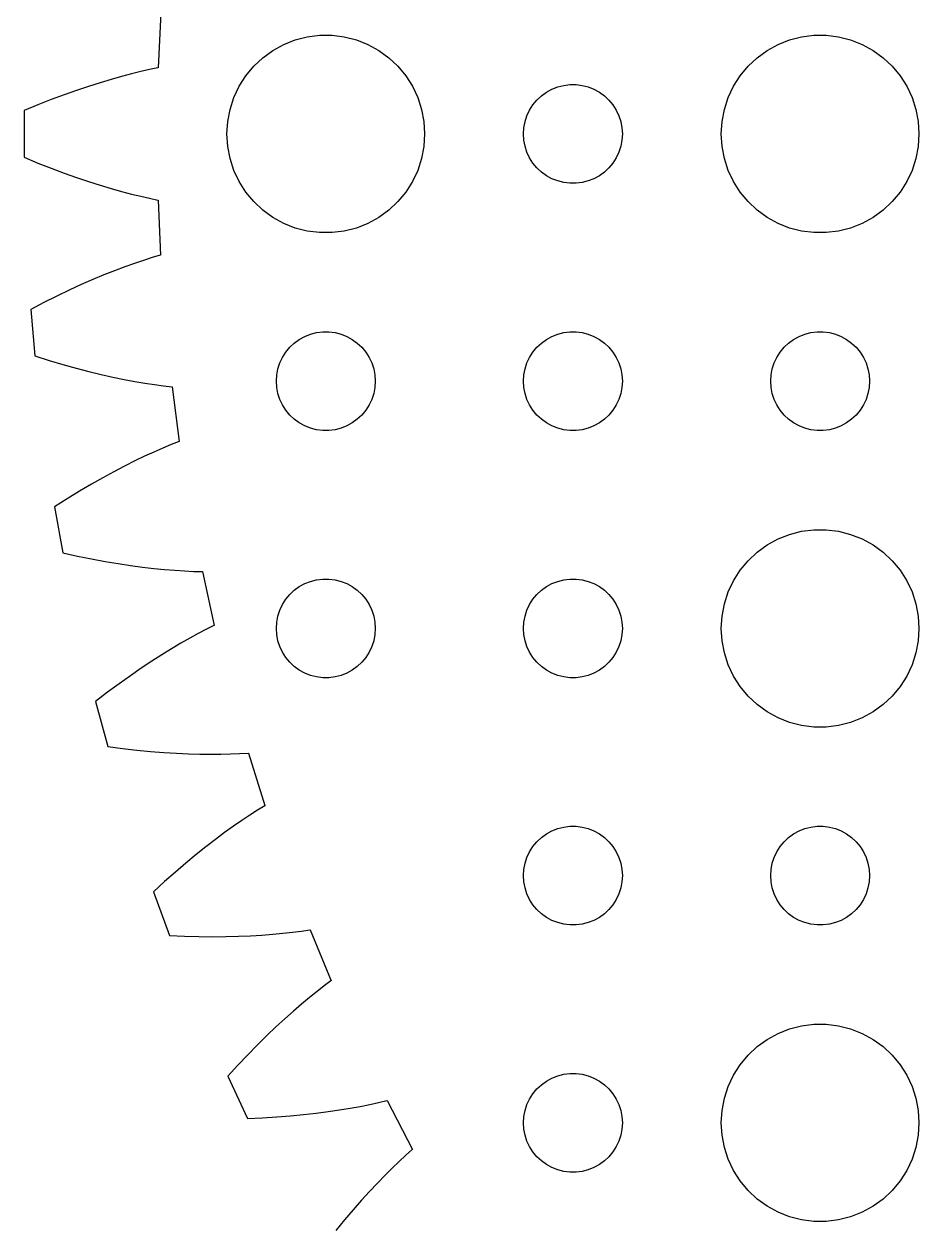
# Model space of a CAD drawing. Header units: metres. Extents: x -69 to 69, y -69 to 69.
# Drawn here: x -69.16 to -42, y -33.13 to 3.33 of the extents above; entities that cross this region are included whole.
import ezdxf

# ---------------------------------------------------------------- set-up
doc = ezdxf.new("R2010")
doc.units = ezdxf.units.M

msp = doc.modelspace()

# ---------------------------------------------------------------- linework, layer by layer
for p, q in [((-65.0096, 3.675), (-65.0856, 2.00504)), ((-60.927, 2.85316), (-60.5621, 2.94685)), ((-60.5621, 2.94685), (-60.1884, 2.99408)), ((-60.1884, 2.99408), (-59.8116, 2.99408)), ((-59.8116, 2.99408), (-59.4379, 2.94685)), ((-59.4379, 2.94685), (-59.0729, 2.85316)), ((-45.927, 2.85316), (-45.5621, 2.94685)), ((-45.5621, 2.94685), (-45.1884, 2.99408)), ((-45.1884, 2.99408), (-44.8116, 2.99408)), ((-44.8116, 2.99408), (-44.4379, 2.94685)), ((-44.4379, 2.94685), (-44.0729, 2.85316)), ((-61.6075, 2.53297), (-61.2773, 2.71448)), ((-61.2773, 2.71448), (-60.927, 2.85316)), ((-59.0729, 2.85316), (-58.7227, 2.71448)), ((-58.7227, 2.71448), (-58.3925, 2.53297)), ((-46.6075, 2.53297), (-46.2773, 2.71448)), ((-46.2773, 2.71448), (-45.927, 2.85316)), ((-44.0729, 2.85316), (-43.7227, 2.71448)), ((-43.7227, 2.71448), (-43.3925, 2.53297)), ((-62.1869, 2.05363), (-61.9123, 2.31154)), ((-61.9123, 2.31154), (-61.6075, 2.53297)), ((-58.3925, 2.53297), (-58.0877, 2.31154)), ((-58.0877, 2.31154), (-57.8131, 2.05363)), ((-47.1869, 2.05363), (-46.9123, 2.31154)), ((-46.9123, 2.31154), (-46.6075, 2.53297)), ((-43.3925, 2.53297), (-43.0877, 2.31154)), ((-43.0877, 2.31154), (-42.8131, 2.05363)), ((-65.6144, 1.89163), (-65.8992, 1.82193)), ((-65.3459, 1.95256), (-65.6144, 1.89163)), ((-65.0941, 2.00529), (-65.3459, 1.95256)), ((-65.0856, 2.00504), (-65.0941, 2.00529)), ((-62.427, 1.76335), (-62.1869, 2.05363)), ((-57.8131, 2.05363), (-57.5729, 1.76335)), ((-47.427, 1.76335), (-47.1869, 2.05363)), ((-42.8131, 2.05363), (-42.5729, 1.76335)), ((-66.8494, 1.55457), (-67.1973, 1.44417)), ((-66.5169, 1.65396), (-66.8494, 1.55457)), ((-66.2001, 1.74289), (-66.5169, 1.65396)), ((-65.8992, 1.82193), (-66.2001, 1.74289)), ((-62.6289, 1.44525), (-62.427, 1.76335)), ((-57.5729, 1.76335), (-57.3711, 1.44525)), ((-52.9635, 1.42657), (-52.7811, 1.47342)), ((-52.7811, 1.47342), (-52.5942, 1.49704)), ((-52.5942, 1.49704), (-52.4058, 1.49704)), ((-52.4058, 1.49704), (-52.2189, 1.47342)), ((-52.2189, 1.47342), (-52.0365, 1.42657)), ((-47.6289, 1.44525), (-47.427, 1.76335)), ((-42.5729, 1.76335), (-42.3711, 1.44525)), ((-67.938, 1.18819), (-68.3303, 1.04155)), ((-67.5602, 1.32222), (-67.938, 1.18819)), ((-67.1973, 1.44417), (-67.5602, 1.32222)), ((-62.9057, 0.74606), (-62.7893, 1.10437)), ((-62.7893, 1.10437), (-62.6289, 1.44525)), ((-57.3711, 1.44525), (-57.2107, 1.10437)), ((-57.2107, 1.10437), (-57.0942, 0.74606)), ((-53.5934, 1.02681), (-53.4561, 1.15576)), ((-53.4561, 1.15576), (-53.3037, 1.26648)), ((-53.3037, 1.26648), (-53.1387, 1.35724)), ((-53.1387, 1.35724), (-52.9635, 1.42657)), ((-52.0365, 1.42657), (-51.8613, 1.35724)), ((-51.8613, 1.35724), (-51.6963, 1.26648)), ((-51.6963, 1.26648), (-51.5439, 1.15576)), ((-51.5439, 1.15576), (-51.4065, 1.02681)), ((-47.9057, 0.74606), (-47.7893, 1.10437)), ((-47.7893, 1.10437), (-47.6289, 1.44525)), ((-42.3711, 1.44525), (-42.2107, 1.10437)), ((-42.2107, 1.10437), (-42.0942, 0.74606)), ((-68.7367, 0.88176), (-69.157, 0.70831)), ((-68.3303, 1.04155), (-68.7367, 0.88176)), ((-62.9763, 0.37599), (-62.9057, 0.74606)), ((-57.0942, 0.74606), (-57.0237, 0.37599)), ((-53.8145, 0.72263), (-53.7135, 0.88167)), ((-53.7135, 0.88167), (-53.5934, 1.02681)), ((-51.4065, 1.02681), (-51.2865, 0.88167)), ((-51.2865, 0.88167), (-51.1855, 0.72263)), ((-47.9763, 0.37599), (-47.9057, 0.74606)), ((-42.0942, 0.74606), (-42.0237, 0.37599)), ((-69.157, 0.70831), (-69.157, -0.70831)), ((-63, 0), (-62.9763, 0.37599)), ((-57.0237, 0.37599), (-57, 0)), ((-53.9882, 0.18799), (-53.9529, 0.37303)), ((-53.9529, 0.37303), (-53.8947, 0.55219)), ((-53.8947, 0.55219), (-53.8145, 0.72263)), ((-51.1855, 0.72263), (-51.1053, 0.55219)), ((-51.1053, 0.55219), (-51.0471, 0.37303)), ((-51.0471, 0.37303), (-51.0118, 0.18799)), ((-48, 0), (-47.9763, 0.37599)), ((-42.0237, 0.37599), (-42, 0)), ((-62.9763, -0.37599), (-63, 0)), ((-57, 0), (-57.0237, -0.37599)), ((-54, 0), (-53.9882, 0.18799)), ((-53.9882, -0.18799), (-54, 0)), ((-51.0118, 0.18799), (-51, 0)), ((-51, 0), (-51.0118, -0.18799)), ((-47.9763, -0.37599), (-48, 0)), ((-42, 0), (-42.0237, -0.37599)), ((-53.9529, -0.37303), (-53.9882, -0.18799)), ((-51.0118, -0.18799), (-51.0471, -0.37303)), ((-69.157, -0.70831), (-68.7367, -0.88176)), ((-62.9057, -0.74606), (-62.9763, -0.37599)), ((-57.0237, -0.37599), (-57.0942, -0.74606)), ((-53.8947, -0.55219), (-53.9529, -0.37303)), ((-53.8145, -0.72263), (-53.8947, -0.55219)), ((-53.7135, -0.88167), (-53.8145, -0.72263)), ((-51.1855, -0.72263), (-51.2865, -0.88167)), ((-51.1053, -0.55219), (-51.1855, -0.72263)), ((-51.0471, -0.37303), (-51.1053, -0.55219)), ((-47.9057, -0.74606), (-47.9763, -0.37599)), ((-42.0237, -0.37599), (-42.0942, -0.74606)), ((-68.7367, -0.88176), (-68.3303, -1.04155)), ((-68.3303, -1.04155), (-67.938, -1.18819)), ((-62.7893, -1.10437), (-62.9057, -0.74606)), ((-57.0942, -0.74606), (-57.2107, -1.10437)), ((-53.5934, -1.02681), (-53.7135, -0.88167)), ((-53.4561, -1.15576), (-53.5934, -1.02681)), ((-51.4065, -1.02681), (-51.5439, -1.15576)), ((-51.2865, -0.88167), (-51.4065, -1.02681)), ((-47.7893, -1.10437), (-47.9057, -0.74606)), ((-42.0942, -0.74606), (-42.2107, -1.10437)), ((-67.938, -1.18819), (-67.5602, -1.32222)), ((-67.5602, -1.32222), (-67.1973, -1.44417)), ((-67.1973, -1.44417), (-66.8494, -1.55457)), ((-62.6289, -1.44525), (-62.7893, -1.10437)), ((-62.427, -1.76335), (-62.6289, -1.44525)), ((-57.3711, -1.44525), (-57.5729, -1.76335)), ((-57.2107, -1.10437), (-57.3711, -1.44525)), ((-53.3037, -1.26648), (-53.4561, -1.15576)), ((-53.1387, -1.35724), (-53.3037, -1.26648)), ((-52.9635, -1.42657), (-53.1387, -1.35724)), ((-52.7811, -1.47342), (-52.9635, -1.42657)), ((-52.0365, -1.42657), (-52.2189, -1.47342)), ((-51.8613, -1.35724), (-52.0365, -1.42657)), ((-51.6963, -1.26648), (-51.8613, -1.35724)), ((-51.5439, -1.15576), (-51.6963, -1.26648)), ((-47.6289, -1.44525), (-47.7893, -1.10437)), ((-47.427, -1.76335), (-47.6289, -1.44525)), ((-42.3711, -1.44525), (-42.5729, -1.76335)), ((-42.2107, -1.10437), (-42.3711, -1.44525)), ((-66.8494, -1.55457), (-66.5169, -1.65396)), ((-66.5169, -1.65396), (-66.2001, -1.74289)), ((-66.2001, -1.74289), (-65.8992, -1.82193)), ((-65.8992, -1.82193), (-65.6144, -1.89163)), ((-62.1869, -2.05363), (-62.427, -1.76335)), ((-57.5729, -1.76335), (-57.8131, -2.05363)), ((-52.5942, -1.49704), (-52.7811, -1.47342)), ((-52.4058, -1.49704), (-52.5942, -1.49704)), ((-52.2189, -1.47342), (-52.4058, -1.49704)), ((-47.1869, -2.05363), (-47.427, -1.76335)), ((-42.5729, -1.76335), (-42.8131, -2.05363)), ((-65.6144, -1.89163), (-65.3459, -1.95256)), ((-65.3459, -1.95256), (-65.0941, -2.00529)), ((-65.0941, -2.00529), (-65.0826, -2.00494)), ((-65.0826, -2.00494), (-65.0127, -3.67519)), ((-61.9123, -2.31154), (-62.1869, -2.05363)), ((-57.8131, -2.05363), (-58.0877, -2.31154)), ((-46.9123, -2.31154), (-47.1869, -2.05363)), ((-42.8131, -2.05363), (-43.0877, -2.31154)), ((-61.6075, -2.53297), (-61.9123, -2.31154)), ((-61.2773, -2.71448), (-61.6075, -2.53297)), ((-58.3925, -2.53297), (-58.7227, -2.71448)), ((-58.0877, -2.31154), (-58.3925, -2.53297)), ((-46.6075, -2.53297), (-46.9123, -2.31154)), ((-46.2773, -2.71448), (-46.6075, -2.53297)), ((-43.3925, -2.53297), (-43.7227, -2.71448)), ((-43.0877, -2.31154), (-43.3925, -2.53297)), ((-60.927, -2.85316), (-61.2773, -2.71448)), ((-60.5621, -2.94685), (-60.927, -2.85316)), ((-59.0729, -2.85316), (-59.4379, -2.94685)), ((-58.7227, -2.71448), (-59.0729, -2.85316)), ((-45.927, -2.85316), (-46.2773, -2.71448)), ((-45.5621, -2.94685), (-45.927, -2.85316)), ((-44.0729, -2.85316), (-44.4379, -2.94685)), ((-43.7227, -2.71448), (-44.0729, -2.85316)), ((-60.1884, -2.99408), (-60.5621, -2.94685)), ((-59.8116, -2.99408), (-60.1884, -2.99408)), ((-59.4379, -2.94685), (-59.8116, -2.99408)), ((-45.1884, -2.99408), (-45.5621, -2.94685)), ((-44.8116, -2.99408), (-45.1884, -2.99408)), ((-44.4379, -2.94685), (-44.8116, -2.99408)), ((-65.8072, -3.92848), (-66.1001, -4.03345)), ((-65.5295, -3.83423), (-65.8072, -3.92848)), ((-65.2675, -3.75014), (-65.5295, -3.83423)), ((-65.0212, -3.67566), (-65.2675, -3.75014)), ((-65.0127, -3.67519), (-65.0212, -3.67566)), ((-66.7305, -4.27765), (-67.0674, -4.41795)), ((-66.4079, -4.14966), (-66.7305, -4.27765)), ((-66.1001, -4.03345), (-66.4079, -4.14966)), ((-67.783, -4.73752), (-68.161, -4.91779)), ((-67.4184, -4.57106), (-67.783, -4.73752)), ((-67.0674, -4.41795), (-67.4184, -4.57106)), ((-68.161, -4.91779), (-68.552, -5.11238)), ((-68.552, -5.11238), (-68.9556, -5.32181)), ((-68.9556, -5.32181), (-68.8321, -6.73305)), ((-60.8037, -6.23351), (-60.6387, -6.14275)), ((-60.6387, -6.14275), (-60.4635, -6.07341)), ((-60.4635, -6.07341), (-60.2811, -6.02657)), ((-60.2811, -6.02657), (-60.0942, -6.00294)), ((-60.0942, -6.00294), (-59.9058, -6.00294)), ((-59.9058, -6.00294), (-59.7189, -6.02657)), ((-59.7189, -6.02657), (-59.5365, -6.07341)), ((-59.5365, -6.07341), (-59.3613, -6.14275)), ((-59.3613, -6.14275), (-59.1963, -6.23351)), ((-53.3037, -6.23351), (-53.1387, -6.14275)), ((-53.1387, -6.14275), (-52.9635, -6.07341)), ((-52.9635, -6.07341), (-52.7811, -6.02657)), ((-52.7811, -6.02657), (-52.5942, -6.00294)), ((-52.5942, -6.00294), (-52.4058, -6.00294)), ((-52.4058, -6.00294), (-52.2189, -6.02657)), ((-52.2189, -6.02657), (-52.0365, -6.07341)), ((-52.0365, -6.07341), (-51.8613, -6.14275)), ((-51.8613, -6.14275), (-51.6963, -6.23351)), ((-45.8037, -6.23351), (-45.6387, -6.14275)), ((-45.6387, -6.14275), (-45.4635, -6.07341)), ((-45.4635, -6.07341), (-45.2811, -6.02657)), ((-45.2811, -6.02657), (-45.0942, -6.00294)), ((-45.0942, -6.00294), (-44.9058, -6.00294)), ((-44.9058, -6.00294), (-44.7189, -6.02657)), ((-44.7189, -6.02657), (-44.5365, -6.07341)), ((-44.5365, -6.07341), (-44.3613, -6.14275)), ((-44.3613, -6.14275), (-44.1963, -6.23351)), ((-61.2135, -6.61832), (-61.0934, -6.47318)), ((-61.0934, -6.47318), (-60.9561, -6.34422)), ((-60.9561, -6.34422), (-60.8037, -6.23351)), ((-59.1963, -6.23351), (-59.0439, -6.34422)), ((-59.0439, -6.34422), (-58.9065, -6.47318)), ((-58.9065, -6.47318), (-58.7865, -6.61832)), ((-53.7135, -6.61832), (-53.5934, -6.47318)), ((-53.5934, -6.47318), (-53.4561, -6.34422)), ((-53.4561, -6.34422), (-53.3037, -6.23351)), ((-51.6963, -6.23351), (-51.5439, -6.34422)), ((-51.5439, -6.34422), (-51.4065, -6.47318)), ((-51.4065, -6.47318), (-51.2865, -6.61832)), ((-46.2135, -6.61832), (-46.0934, -6.47318)), ((-46.0934, -6.47318), (-45.9561, -6.34422)), ((-45.9561, -6.34422), (-45.8037, -6.23351)), ((-44.1963, -6.23351), (-44.0439, -6.34422)), ((-44.0439, -6.34422), (-43.9065, -6.47318)), ((-43.9065, -6.47318), (-43.7865, -6.61832)), ((-68.8321, -6.73305), (-68.3983, -6.8692)), ((-68.3983, -6.8692), (-67.9795, -6.99295)), ((-61.3947, -6.9478), (-61.3145, -6.77736)), ((-61.3145, -6.77736), (-61.2135, -6.61832)), ((-58.7865, -6.61832), (-58.6855, -6.77736)), ((-58.6855, -6.77736), (-58.6053, -6.9478)), ((-53.8947, -6.9478), (-53.8145, -6.77736)), ((-53.8145, -6.77736), (-53.7135, -6.61832)), ((-51.2865, -6.61832), (-51.1855, -6.77736)), ((-51.1855, -6.77736), (-51.1053, -6.9478)), ((-46.3947, -6.9478), (-46.3145, -6.77736)), ((-46.3145, -6.77736), (-46.2135, -6.61832)), ((-43.7865, -6.61832), (-43.6855, -6.77736)), ((-43.6855, -6.77736), (-43.6053, -6.9478)), ((-67.9795, -6.99295), (-67.5759, -7.10484)), ((-67.5759, -7.10484), (-67.1879, -7.20544)), ((-67.1879, -7.20544), (-66.8157, -7.29529)), ((-61.4882, -7.312), (-61.4529, -7.12695)), ((-61.4529, -7.12695), (-61.3947, -6.9478)), ((-58.6053, -6.9478), (-58.5471, -7.12695)), ((-58.5471, -7.12695), (-58.5118, -7.312)), ((-53.9882, -7.312), (-53.9529, -7.12695)), ((-53.9529, -7.12695), (-53.8947, -6.9478)), ((-51.1053, -6.9478), (-51.0471, -7.12695)), ((-51.0471, -7.12695), (-51.0118, -7.312)), ((-46.4882, -7.312), (-46.4529, -7.12695)), ((-46.4529, -7.12695), (-46.3947, -6.9478)), ((-43.6053, -6.9478), (-43.5471, -7.12695)), ((-43.5471, -7.12695), (-43.5118, -7.312)), ((-66.8157, -7.29529), (-66.4595, -7.37495)), ((-66.4595, -7.37495), (-66.1196, -7.44499)), ((-66.1196, -7.44499), (-65.7962, -7.50597)), ((-65.7962, -7.50597), (-65.4896, -7.55847)), ((-65.4896, -7.55847), (-65.1998, -7.60309)), ((-65.1998, -7.60309), (-64.9271, -7.6404)), ((-64.9271, -7.6404), (-64.6716, -7.67099)), ((-61.5, -7.5), (-61.4882, -7.312)), ((-61.4882, -7.68799), (-61.5, -7.5)), ((-58.5118, -7.312), (-58.5, -7.5)), ((-58.5, -7.5), (-58.5118, -7.68799)), ((-54, -7.5), (-53.9882, -7.312)), ((-53.9882, -7.68799), (-54, -7.5)), ((-51.0118, -7.312), (-51, -7.5)), ((-51, -7.5), (-51.0118, -7.68799)), ((-46.5, -7.5), (-46.4882, -7.312)), ((-46.4882, -7.68799), (-46.5, -7.5)), ((-43.5118, -7.312), (-43.5, -7.5)), ((-43.5, -7.5), (-43.5118, -7.68799)), ((-64.6716, -7.67099), (-64.6601, -7.66963)), ((-64.6601, -7.66963), (-64.445, -9.32742)), ((-61.4529, -7.87303), (-61.4882, -7.68799)), ((-61.3947, -8.05219), (-61.4529, -7.87303)), ((-58.5471, -7.87303), (-58.6053, -8.05219)), ((-58.5118, -7.68799), (-58.5471, -7.87303)), ((-53.9529, -7.87303), (-53.9882, -7.68799)), ((-53.8947, -8.05219), (-53.9529, -7.87303)), ((-51.0471, -7.87303), (-51.1053, -8.05219)), ((-51.0118, -7.68799), (-51.0471, -7.87303)), ((-46.4529, -7.87303), (-46.4882, -7.68799)), ((-46.3947, -8.05219), (-46.4529, -7.87303)), ((-43.5471, -7.87303), (-43.6053, -8.05219)), ((-43.5118, -7.68799), (-43.5471, -7.87303)), ((-61.3145, -8.22263), (-61.3947, -8.05219)), ((-61.2135, -8.38167), (-61.3145, -8.22263)), ((-61.0934, -8.52681), (-61.2135, -8.38167)), ((-58.7865, -8.38167), (-58.9065, -8.52681)), ((-58.6855, -8.22263), (-58.7865, -8.38167)), ((-58.6053, -8.05219), (-58.6855, -8.22263)), ((-53.8145, -8.22263), (-53.8947, -8.05219)), ((-53.7135, -8.38167), (-53.8145, -8.22263)), ((-53.5934, -8.52681), (-53.7135, -8.38167)), ((-51.2865, -8.38167), (-51.4065, -8.52681)), ((-51.1855, -8.22263), (-51.2865, -8.38167)), ((-51.1053, -8.05219), (-51.1855, -8.22263)), ((-46.3145, -8.22263), (-46.3947, -8.05219)), ((-46.2135, -8.38167), (-46.3145, -8.22263)), ((-46.0934, -8.52681), (-46.2135, -8.38167)), ((-43.7865, -8.38167), (-43.9065, -8.52681)), ((-43.6855, -8.22263), (-43.7865, -8.38167)), ((-43.6053, -8.05219), (-43.6855, -8.22263)), ((-60.9561, -8.65576), (-61.0934, -8.52681)), ((-60.8037, -8.76648), (-60.9561, -8.65576)), ((-59.0439, -8.65576), (-59.1963, -8.76648)), ((-58.9065, -8.52681), (-59.0439, -8.65576)), ((-53.4561, -8.65576), (-53.5934, -8.52681)), ((-53.3037, -8.76648), (-53.4561, -8.65576)), ((-51.5439, -8.65576), (-51.6963, -8.76648)), ((-51.4065, -8.52681), (-51.5439, -8.65576)), ((-45.9561, -8.65576), (-46.0934, -8.52681)), ((-45.8037, -8.76648), (-45.9561, -8.65576)), ((-44.0439, -8.65576), (-44.1963, -8.76648)), ((-43.9065, -8.52681), (-44.0439, -8.65576)), ((-60.6387, -8.85724), (-60.8037, -8.76648)), ((-60.4635, -8.92657), (-60.6387, -8.85724)), ((-60.2811, -8.97342), (-60.4635, -8.92657)), ((-60.0942, -8.99704), (-60.2811, -8.97342)), ((-59.9058, -8.99704), (-60.0942, -8.99704)), ((-59.7189, -8.97342), (-59.9058, -8.99704)), ((-59.5365, -8.92657), (-59.7189, -8.97342)), ((-59.3613, -8.85724), (-59.5365, -8.92657)), ((-59.1963, -8.76648), (-59.3613, -8.85724)), ((-53.1387, -8.85724), (-53.3037, -8.76648)), ((-52.9635, -8.92657), (-53.1387, -8.85724)), ((-52.7811, -8.97342), (-52.9635, -8.92657)), ((-52.5942, -8.99704), (-52.7811, -8.97342)), ((-52.4058, -8.99704), (-52.5942, -8.99704)), ((-52.2189, -8.97342), (-52.4058, -8.99704)), ((-52.0365, -8.92657), (-52.2189, -8.97342)), ((-51.8613, -8.85724), (-52.0365, -8.92657)), ((-51.6963, -8.76648), (-51.8613, -8.85724)), ((-45.6387, -8.85724), (-45.8037, -8.76648)), ((-45.4635, -8.92657), (-45.6387, -8.85724)), ((-45.2811, -8.97342), (-45.4635, -8.92657)), ((-45.0942, -8.99704), (-45.2811, -8.97342)), ((-44.9058, -8.99704), (-45.0942, -8.99704)), ((-44.7189, -8.97342), (-44.9058, -8.99704)), ((-44.5365, -8.92657), (-44.7189, -8.97342)), ((-44.3613, -8.85724), (-44.5365, -8.92657)), ((-44.1963, -8.76648), (-44.3613, -8.85724)), ((-64.6922, -9.4243), (-64.946, -9.53091)), ((-64.4534, -9.32864), (-64.6922, -9.4243)), ((-64.445, -9.32742), (-64.4534, -9.32864)), ((-65.497, -9.7791), (-65.7936, -9.92169)), ((-65.2144, -9.64902), (-65.497, -9.7791)), ((-64.946, -9.53091), (-65.2144, -9.64902)), ((-66.1037, -10.0773), (-66.4271, -10.2464)), ((-65.7936, -9.92169), (-66.1037, -10.0773)), ((-66.7634, -10.4296), (-67.1122, -10.6272)), ((-66.4271, -10.2464), (-66.7634, -10.4296)), ((-67.473, -10.8397), (-67.8456, -11.0676)), ((-67.1122, -10.6272), (-67.473, -10.8397)), ((-67.8456, -11.0676), (-68.2294, -11.3114)), ((-68.2294, -11.3114), (-67.9834, -12.7065)), ((-45.5621, -12.0531), (-45.1884, -12.0059)), ((-45.1884, -12.0059), (-44.8116, -12.0059)), ((-44.8116, -12.0059), (-44.4379, -12.0531)), ((-46.6075, -12.467), (-46.2773, -12.2855)), ((-46.2773, -12.2855), (-45.927, -12.1468)), ((-45.927, -12.1468), (-45.5621, -12.0531)), ((-44.4379, -12.0531), (-44.0729, -12.1468)), ((-44.0729, -12.1468), (-43.7227, -12.2855)), ((-43.7227, -12.2855), (-43.3925, -12.467)), ((-67.9834, -12.7065), (-67.5393, -12.8044)), ((-47.1869, -12.9464), (-46.9123, -12.6884)), ((-46.9123, -12.6884), (-46.6075, -12.467)), ((-43.3925, -12.467), (-43.0877, -12.6884)), ((-43.0877, -12.6884), (-42.8131, -12.9464)), ((-67.5393, -12.8044), (-67.1113, -12.8911)), ((-67.1113, -12.8911), (-66.6995, -12.9674)), ((-66.6995, -12.9674), (-66.3042, -13.0338)), ((-66.3042, -13.0338), (-65.9256, -13.0909)), ((-65.9256, -13.0909), (-65.5638, -13.1392)), ((-47.427, -13.2366), (-47.1869, -12.9464)), ((-42.8131, -12.9464), (-42.5729, -13.2366)), ((-65.5638, -13.1392), (-65.2191, -13.1794)), ((-65.2191, -13.1794), (-64.8917, -13.2119)), ((-64.8917, -13.2119), (-64.5816, -13.2375)), ((-64.5816, -13.2375), (-64.289, -13.2567)), ((-64.289, -13.2567), (-64.0141, -13.2701)), ((-64.0141, -13.2701), (-63.757, -13.2783)), ((-63.757, -13.2783), (-63.7457, -13.2759)), ((-63.7457, -13.2759), (-63.3868, -14.9087)), ((-47.6289, -13.5547), (-47.427, -13.2366)), ((-42.5729, -13.2366), (-42.3711, -13.5547)), ((-61.0934, -13.9732), (-60.9561, -13.8442)), ((-60.9561, -13.8442), (-60.8037, -13.7335)), ((-60.8037, -13.7335), (-60.6387, -13.6427)), ((-60.6387, -13.6427), (-60.4635, -13.5734)), ((-60.4635, -13.5734), (-60.2811, -13.5266)), ((-60.2811, -13.5266), (-60.0942, -13.5029)), ((-60.0942, -13.5029), (-59.9058, -13.5029)), ((-59.9058, -13.5029), (-59.7189, -13.5266)), ((-59.7189, -13.5266), (-59.5365, -13.5734)), ((-59.5365, -13.5734), (-59.3613, -13.6427)), ((-59.3613, -13.6427), (-59.1963, -13.7335)), ((-59.1963, -13.7335), (-59.0439, -13.8442)), ((-59.0439, -13.8442), (-58.9065, -13.9732)), ((-53.5934, -13.9732), (-53.4561, -13.8442)), ((-53.4561, -13.8442), (-53.3037, -13.7335)), ((-53.3037, -13.7335), (-53.1387, -13.6427)), ((-53.1387, -13.6427), (-52.9635, -13.5734)), ((-52.9635, -13.5734), (-52.7811, -13.5266)), ((-52.7811, -13.5266), (-52.5942, -13.5029)), ((-52.5942, -13.5029), (-52.4058, -13.5029)), ((-52.4058, -13.5029), (-52.2189, -13.5266)), ((-52.2189, -13.5266), (-52.0365, -13.5734)), ((-52.0365, -13.5734), (-51.8613, -13.6427)), ((-51.8613, -13.6427), (-51.6963, -13.7335)), ((-51.6963, -13.7335), (-51.5439, -13.8442)), ((-51.5439, -13.8442), (-51.4065, -13.9732)), ((-47.7893, -13.8956), (-47.6289, -13.5547)), ((-42.3711, -13.5547), (-42.2107, -13.8956)), ((-61.3145, -14.2774), (-61.2135, -14.1183)), ((-61.2135, -14.1183), (-61.0934, -13.9732)), ((-58.9065, -13.9732), (-58.7865, -14.1183)), ((-58.7865, -14.1183), (-58.6855, -14.2774)), ((-53.8145, -14.2774), (-53.7135, -14.1183)), ((-53.7135, -14.1183), (-53.5934, -13.9732)), ((-51.4065, -13.9732), (-51.2865, -14.1183)), ((-51.2865, -14.1183), (-51.1855, -14.2774)), ((-47.9057, -14.2539), (-47.7893, -13.8956)), ((-42.2107, -13.8956), (-42.0942, -14.2539)), ((-61.4529, -14.627), (-61.3947, -14.4478)), ((-61.3947, -14.4478), (-61.3145, -14.2774)), ((-58.6855, -14.2774), (-58.6053, -14.4478)), ((-58.6053, -14.4478), (-58.5471, -14.627)), ((-53.9529, -14.627), (-53.8947, -14.4478)), ((-53.8947, -14.4478), (-53.8145, -14.2774)), ((-51.1855, -14.2774), (-51.1053, -14.4478)), ((-51.1053, -14.4478), (-51.0471, -14.627)), ((-47.9763, -14.624), (-47.9057, -14.2539)), ((-42.0942, -14.2539), (-42.0237, -14.624)), ((-63.3951, -14.9106), (-63.6247, -15.0267)), ((-63.3868, -14.9087), (-63.3951, -14.9106)), ((-61.5, -15), (-61.4882, -14.812)), ((-61.4882, -14.812), (-61.4529, -14.627)), ((-58.5471, -14.627), (-58.5118, -14.812)), ((-58.5118, -14.812), (-58.5, -15)), ((-54, -15), (-53.9882, -14.812)), ((-53.9882, -14.812), (-53.9529, -14.627)), ((-51.0471, -14.627), (-51.0118, -14.812)), ((-51.0118, -14.812), (-51, -15)), ((-48, -15), (-47.9763, -14.624)), ((-42.0237, -14.624), (-42, -15)), ((-64.1252, -15.2961), (-64.3954, -15.4503)), ((-63.8682, -15.1551), (-64.1252, -15.2961)), ((-63.6247, -15.0267), (-63.8682, -15.1551)), ((-61.4882, -15.188), (-61.5, -15)), ((-61.4529, -15.373), (-61.4882, -15.188)), ((-58.5118, -15.188), (-58.5471, -15.373)), ((-58.5, -15), (-58.5118, -15.188)), ((-53.9882, -15.188), (-54, -15)), ((-53.9529, -15.373), (-53.9882, -15.188)), ((-51.0118, -15.188), (-51.0471, -15.373)), ((-51, -15), (-51.0118, -15.188)), ((-47.9763, -15.376), (-48, -15)), ((-42, -15), (-42.0237, -15.376)), ((-64.6785, -15.6182), (-64.9739, -15.8003)), ((-64.3954, -15.4503), (-64.6785, -15.6182)), ((-61.3947, -15.5522), (-61.4529, -15.373)), ((-61.3145, -15.7226), (-61.3947, -15.5522)), ((-58.6053, -15.5522), (-58.6855, -15.7226)), ((-58.5471, -15.373), (-58.6053, -15.5522)), ((-53.8947, -15.5522), (-53.9529, -15.373)), ((-53.8145, -15.7226), (-53.8947, -15.5522)), ((-51.1053, -15.5522), (-51.1855, -15.7226)), ((-51.0471, -15.373), (-51.1053, -15.5522)), ((-47.9057, -15.7461), (-47.9763, -15.376)), ((-42.0237, -15.376), (-42.0942, -15.7461)), ((-65.2813, -15.997), (-65.6004, -16.2087)), ((-64.9739, -15.8003), (-65.2813, -15.997)), ((-61.2135, -15.8817), (-61.3145, -15.7226)), ((-61.0934, -16.0268), (-61.2135, -15.8817)), ((-60.9561, -16.1558), (-61.0934, -16.0268)), ((-58.9065, -16.0268), (-59.0439, -16.1558)), ((-58.7865, -15.8817), (-58.9065, -16.0268)), ((-58.6855, -15.7226), (-58.7865, -15.8817)), ((-53.7135, -15.8817), (-53.8145, -15.7226)), ((-53.5934, -16.0268), (-53.7135, -15.8817)), ((-53.4561, -16.1558), (-53.5934, -16.0268)), ((-51.4065, -16.0268), (-51.5439, -16.1558)), ((-51.2865, -15.8817), (-51.4065, -16.0268)), ((-51.1855, -15.7226), (-51.2865, -15.8817)), ((-47.7893, -16.1044), (-47.9057, -15.7461)), ((-42.0942, -15.7461), (-42.2107, -16.1044)), ((-65.6004, -16.2087), (-65.9306, -16.4359)), ((-60.8037, -16.2665), (-60.9561, -16.1558)), ((-60.6387, -16.3572), (-60.8037, -16.2665)), ((-60.4635, -16.4266), (-60.6387, -16.3572)), ((-59.3613, -16.3572), (-59.5365, -16.4266)), ((-59.1963, -16.2665), (-59.3613, -16.3572)), ((-59.0439, -16.1558), (-59.1963, -16.2665)), ((-53.3037, -16.2665), (-53.4561, -16.1558)), ((-53.1387, -16.3572), (-53.3037, -16.2665)), ((-52.9635, -16.4266), (-53.1387, -16.3572)), ((-51.8613, -16.3572), (-52.0365, -16.4266)), ((-51.6963, -16.2665), (-51.8613, -16.3572)), ((-51.5439, -16.1558), (-51.6963, -16.2665)), ((-47.6289, -16.4453), (-47.7893, -16.1044)), ((-42.2107, -16.1044), (-42.3711, -16.4453)), ((-66.2715, -16.6791), (-66.6228, -16.9386)), ((-65.9306, -16.4359), (-66.2715, -16.6791)), ((-60.2811, -16.4734), (-60.4635, -16.4266)), ((-60.0942, -16.497), (-60.2811, -16.4734)), ((-59.9058, -16.497), (-60.0942, -16.497)), ((-59.7189, -16.4734), (-59.9058, -16.497)), ((-59.5365, -16.4266), (-59.7189, -16.4734)), ((-52.7811, -16.4734), (-52.9635, -16.4266)), ((-52.5942, -16.497), (-52.7811, -16.4734)), ((-52.4058, -16.497), (-52.5942, -16.497)), ((-52.2189, -16.4734), (-52.4058, -16.497)), ((-52.0365, -16.4266), (-52.2189, -16.4734)), ((-47.427, -16.7634), (-47.6289, -16.4453)), ((-47.1869, -17.0536), (-47.427, -16.7634)), ((-42.5729, -16.7634), (-42.8131, -17.0536)), ((-42.3711, -16.4453), (-42.5729, -16.7634)), ((-66.6228, -16.9386), (-66.9839, -17.215)), ((-46.9123, -17.3115), (-47.1869, -17.0536)), ((-42.8131, -17.0536), (-43.0877, -17.3115)), ((-66.9839, -17.215), (-66.6172, -18.5833)), ((-46.6075, -17.533), (-46.9123, -17.3115)), ((-43.0877, -17.3115), (-43.3925, -17.533)), ((-46.2773, -17.7145), (-46.6075, -17.533)), ((-45.927, -17.8532), (-46.2773, -17.7145)), ((-45.5621, -17.9469), (-45.927, -17.8532)), ((-44.0729, -17.8532), (-44.4379, -17.9469)), ((-43.7227, -17.7145), (-44.0729, -17.8532)), ((-43.3925, -17.533), (-43.7227, -17.7145)), ((-45.1884, -17.9941), (-45.5621, -17.9469)), ((-44.8116, -17.9941), (-45.1884, -17.9941)), ((-44.4379, -17.9469), (-44.8116, -17.9941)), ((-66.6172, -18.5833), (-66.1664, -18.6421)), ((-66.1664, -18.6421), (-65.7324, -18.6912)), ((-65.7324, -18.6912), (-65.3155, -18.7313)), ((-65.3155, -18.7313), (-64.9159, -18.763)), ((-64.9159, -18.763), (-64.5338, -18.7869)), ((-64.5338, -18.7869), (-64.1692, -18.8035)), ((-64.1692, -18.8035), (-63.8223, -18.8134)), ((-63.8223, -18.8134), (-63.4933, -18.8173)), ((-63.4933, -18.8173), (-63.1821, -18.8158)), ((-63.1821, -18.8158), (-62.889, -18.8094)), ((-62.889, -18.8094), (-62.614, -18.7988)), ((-62.614, -18.7988), (-62.3571, -18.7846)), ((-62.3571, -18.7846), (-62.346, -18.7812)), ((-62.346, -18.7812), (-61.8463, -20.3765)), ((-61.8543, -20.3791), (-62.0729, -20.5148)), ((-61.8463, -20.3765), (-61.8543, -20.3791)), ((-62.3043, -20.6639), (-62.5481, -20.8268)), ((-62.0729, -20.5148), (-62.3043, -20.6639)), ((-62.8038, -21.004), (-63.0711, -21.1959)), ((-62.5481, -20.8268), (-62.8038, -21.004)), ((-53.3037, -21.2335), (-53.1387, -21.1427)), ((-53.1387, -21.1427), (-52.9635, -21.0734)), ((-52.9635, -21.0734), (-52.7811, -21.0266)), ((-52.7811, -21.0266), (-52.5942, -21.003)), ((-52.5942, -21.003), (-52.4058, -21.003)), ((-52.4058, -21.003), (-52.2189, -21.0266)), ((-52.2189, -21.0266), (-52.0365, -21.0734)), ((-52.0365, -21.0734), (-51.8613, -21.1427)), ((-51.8613, -21.1427), (-51.6963, -21.2335)), ((-45.8037, -21.2335), (-45.6387, -21.1427)), ((-45.6387, -21.1427), (-45.4635, -21.0734)), ((-45.4635, -21.0734), (-45.2811, -21.0266)), ((-45.2811, -21.0266), (-45.0942, -21.003)), ((-45.0942, -21.003), (-44.9058, -21.003)), ((-44.9058, -21.003), (-44.7189, -21.0266)), ((-44.7189, -21.0266), (-44.5365, -21.0734)), ((-44.5365, -21.0734), (-44.3613, -21.1427)), ((-44.3613, -21.1427), (-44.1963, -21.2335)), ((-63.3495, -21.403), (-63.6387, -21.6257)), ((-63.0711, -21.1959), (-63.3495, -21.403)), ((-53.7135, -21.6183), (-53.5934, -21.4732)), ((-53.5934, -21.4732), (-53.4561, -21.3442)), ((-53.4561, -21.3442), (-53.3037, -21.2335)), ((-51.6963, -21.2335), (-51.5439, -21.3442)), ((-51.5439, -21.3442), (-51.4065, -21.4732)), ((-51.4065, -21.4732), (-51.2865, -21.6183)), ((-46.2135, -21.6183), (-46.0934, -21.4732)), ((-46.0934, -21.4732), (-45.9561, -21.3442)), ((-45.9561, -21.3442), (-45.8037, -21.2335)), ((-44.1963, -21.2335), (-44.0439, -21.3442)), ((-44.0439, -21.3442), (-43.9065, -21.4732)), ((-43.9065, -21.4732), (-43.7865, -21.6183)), ((-63.938, -21.8645), (-64.2472, -22.1196)), ((-63.6387, -21.6257), (-63.938, -21.8645)), ((-53.8947, -21.9478), (-53.8145, -21.7774)), ((-53.8145, -21.7774), (-53.7135, -21.6183)), ((-51.2865, -21.6183), (-51.1855, -21.7774)), ((-51.1855, -21.7774), (-51.1053, -21.9478)), ((-46.3947, -21.9478), (-46.3145, -21.7774)), ((-46.3145, -21.7774), (-46.2135, -21.6183)), ((-43.7865, -21.6183), (-43.6855, -21.7774)), ((-43.6855, -21.7774), (-43.6053, -21.9478)), ((-64.2472, -22.1196), (-64.5657, -22.3916)), ((-53.9882, -22.312), (-53.9529, -22.127)), ((-53.9529, -22.127), (-53.8947, -21.9478)), ((-51.1053, -21.9478), (-51.0471, -22.127)), ((-51.0471, -22.127), (-51.0118, -22.312)), ((-46.4882, -22.312), (-46.4529, -22.127)), ((-46.4529, -22.127), (-46.3947, -21.9478)), ((-43.6053, -21.9478), (-43.5471, -22.127)), ((-43.5471, -22.127), (-43.5118, -22.312)), ((-64.5657, -22.3916), (-64.893, -22.6808)), ((-54, -22.5), (-53.9882, -22.312)), ((-53.9882, -22.688), (-54, -22.5)), ((-51.0118, -22.312), (-51, -22.5)), ((-51, -22.5), (-51.0118, -22.688)), ((-46.5, -22.5), (-46.4882, -22.312)), ((-46.4882, -22.688), (-46.5, -22.5)), ((-43.5118, -22.312), (-43.5, -22.5)), ((-43.5, -22.5), (-43.5118, -22.688)), ((-64.893, -22.6808), (-65.2286, -22.9875)), ((-53.9529, -22.873), (-53.9882, -22.688)), ((-53.8947, -23.0522), (-53.9529, -22.873)), ((-51.0471, -22.873), (-51.1053, -23.0522)), ((-51.0118, -22.688), (-51.0471, -22.873)), ((-46.4529, -22.873), (-46.4882, -22.688)), ((-46.3947, -23.0522), (-46.4529, -22.873)), ((-43.5471, -22.873), (-43.6053, -23.0522)), ((-43.5118, -22.688), (-43.5471, -22.873)), ((-65.2286, -22.9875), (-64.7441, -24.3187)), ((-53.8145, -23.2226), (-53.8947, -23.0522)), ((-53.7135, -23.3817), (-53.8145, -23.2226)), ((-51.1855, -23.2226), (-51.2865, -23.3817)), ((-51.1053, -23.0522), (-51.1855, -23.2226)), ((-46.3145, -23.2226), (-46.3947, -23.0522)), ((-46.2135, -23.3817), (-46.3145, -23.2226)), ((-43.6855, -23.2226), (-43.7865, -23.3817)), ((-43.6053, -23.0522), (-43.6855, -23.2226)), ((-53.5934, -23.5268), (-53.7135, -23.3817)), ((-53.4561, -23.6558), (-53.5934, -23.5268)), ((-53.3037, -23.7665), (-53.4561, -23.6558)), ((-51.5439, -23.6558), (-51.6963, -23.7665)), ((-51.4065, -23.5268), (-51.5439, -23.6558)), ((-51.2865, -23.3817), (-51.4065, -23.5268)), ((-46.0934, -23.5268), (-46.2135, -23.3817)), ((-45.9561, -23.6558), (-46.0934, -23.5268)), ((-45.8037, -23.7665), (-45.9561, -23.6558)), ((-44.0439, -23.6558), (-44.1963, -23.7665)), ((-43.9065, -23.5268), (-44.0439, -23.6558)), ((-43.7865, -23.3817), (-43.9065, -23.5268)), ((-53.1387, -23.8572), (-53.3037, -23.7665)), ((-52.9635, -23.9266), (-53.1387, -23.8572)), ((-52.7811, -23.9734), (-52.9635, -23.9266)), ((-52.5942, -23.997), (-52.7811, -23.9734)), ((-52.4058, -23.997), (-52.5942, -23.997)), ((-52.2189, -23.9734), (-52.4058, -23.997)), ((-52.0365, -23.9266), (-52.2189, -23.9734)), ((-51.8613, -23.8572), (-52.0365, -23.9266)), ((-51.6963, -23.7665), (-51.8613, -23.8572)), ((-45.6387, -23.8572), (-45.8037, -23.7665)), ((-45.4635, -23.9266), (-45.6387, -23.8572)), ((-45.2811, -23.9734), (-45.4635, -23.9266)), ((-45.0942, -23.997), (-45.2811, -23.9734)), ((-44.9058, -23.997), (-45.0942, -23.997)), ((-44.7189, -23.9734), (-44.9058, -23.997)), ((-44.5365, -23.9266), (-44.7189, -23.9734)), ((-44.3613, -23.8572), (-44.5365, -23.9266)), ((-44.1963, -23.7665), (-44.3613, -23.8572)), ((-64.7441, -24.3187), (-64.2898, -24.3379)), ((-64.2898, -24.3379), (-63.8532, -24.3491)), ((-63.8532, -24.3491), (-63.4344, -24.3527)), ((-63.4344, -24.3527), (-63.0336, -24.3494)), ((-63.0336, -24.3494), (-62.6508, -24.3399)), ((-62.6508, -24.3399), (-62.2862, -24.3246)), ((-62.2862, -24.3246), (-61.9398, -24.3043)), ((-61.9398, -24.3043), (-61.6116, -24.2795)), ((-61.6116, -24.2795), (-61.3018, -24.2509)), ((-61.3018, -24.2509), (-61.0103, -24.219)), ((-61.0103, -24.219), (-60.7373, -24.1844)), ((-60.7373, -24.1844), (-60.4826, -24.1479)), ((-60.4826, -24.1479), (-60.4719, -24.1436)), ((-60.4719, -24.1436), (-59.835, -25.6892)), ((-60.0487, -25.8468), (-60.2662, -26.0154)), ((-59.8428, -25.6925), (-60.0487, -25.8468)), ((-59.835, -25.6892), (-59.8428, -25.6925)), ((-60.4949, -26.1989), (-60.7342, -26.3978)), ((-60.2662, -26.0154), (-60.4949, -26.1989)), ((-60.9838, -26.6123), (-61.2431, -26.8428)), ((-60.7342, -26.3978), (-60.9838, -26.6123)), ((-61.2431, -26.8428), (-61.5117, -27.0899)), ((-61.5117, -27.0899), (-61.7891, -27.3538)), ((-46.6075, -27.467), (-46.2773, -27.2855)), ((-46.2773, -27.2855), (-45.927, -27.1468)), ((-45.927, -27.1468), (-45.5621, -27.0531)), ((-45.5621, -27.0531), (-45.1884, -27.0059)), ((-45.1884, -27.0059), (-44.8116, -27.0059)), ((-44.8116, -27.0059), (-44.4379, -27.0531)), ((-44.4379, -27.0531), (-44.0729, -27.1468)), ((-44.0729, -27.1468), (-43.7227, -27.2855)), ((-43.7227, -27.2855), (-43.3925, -27.467)), ((-62.0749, -27.635), (-62.3684, -27.9337)), ((-61.7891, -27.3538), (-62.0749, -27.635)), ((-47.1869, -27.9464), (-46.9123, -27.6884)), ((-46.9123, -27.6884), (-46.6075, -27.467)), ((-43.3925, -27.467), (-43.0877, -27.6884)), ((-43.0877, -27.6884), (-42.8131, -27.9464)), ((-62.3684, -27.9337), (-62.6693, -28.2502)), ((-47.427, -28.2366), (-47.1869, -27.9464)), ((-42.8131, -27.9464), (-42.5729, -28.2366)), ((-62.6693, -28.2502), (-62.9769, -28.5851)), ((-47.6289, -28.5547), (-47.427, -28.2366)), ((-42.5729, -28.2366), (-42.3711, -28.5547)), ((-62.9769, -28.5851), (-62.3782, -29.869)), ((-53.4561, -28.8442), (-53.3037, -28.7335)), ((-53.3037, -28.7335), (-53.1387, -28.6427)), ((-53.1387, -28.6427), (-52.9635, -28.5734)), ((-52.9635, -28.5734), (-52.7811, -28.5266)), ((-52.7811, -28.5266), (-52.5942, -28.503)), ((-52.5942, -28.503), (-52.4058, -28.503)), ((-52.4058, -28.503), (-52.2189, -28.5266)), ((-52.2189, -28.5266), (-52.0365, -28.5734)), ((-52.0365, -28.5734), (-51.8613, -28.6427)), ((-51.8613, -28.6427), (-51.6963, -28.7335)), ((-51.6963, -28.7335), (-51.5439, -28.8442)), ((-47.7893, -28.8956), (-47.6289, -28.5547)), ((-42.3711, -28.5547), (-42.2107, -28.8956)), ((-53.8145, -29.2774), (-53.7135, -29.1183)), ((-53.7135, -29.1183), (-53.5934, -28.9732)), ((-53.5934, -28.9732), (-53.4561, -28.8442)), ((-51.5439, -28.8442), (-51.4065, -28.9732)), ((-51.4065, -28.9732), (-51.2865, -29.1183)), ((-51.2865, -29.1183), (-51.1855, -29.2774)), ((-47.9057, -29.2539), (-47.7893, -28.8956)), ((-42.2107, -28.8956), (-42.0942, -29.2539)), ((-59.2611, -29.5569), (-58.9549, -29.5014)), ((-58.9549, -29.5014), (-58.6674, -29.4442)), ((-58.6674, -29.4442), (-58.3983, -29.386)), ((-58.3983, -29.386), (-58.1478, -29.3274)), ((-58.1478, -29.3274), (-58.1375, -29.3222)), ((-58.1375, -29.3222), (-57.3683, -30.8064)), ((-53.9529, -29.627), (-53.8947, -29.4478)), ((-53.8947, -29.4478), (-53.8145, -29.2774)), ((-51.1855, -29.2774), (-51.1053, -29.4478)), ((-51.1053, -29.4478), (-51.0471, -29.627)), ((-47.9763, -29.624), (-47.9057, -29.2539)), ((-42.0942, -29.2539), (-42.0237, -29.624)), ((-62.3782, -29.869), (-61.924, -29.8485)), ((-61.924, -29.8485), (-61.4881, -29.8216)), ((-61.4881, -29.8216), (-61.0706, -29.7887)), ((-61.0706, -29.7887), (-60.6715, -29.7505)), ((-60.6715, -29.7505), (-60.291, -29.7076)), ((-60.291, -29.7076), (-59.9291, -29.6607)), ((-59.9291, -29.6607), (-59.5858, -29.6102)), ((-59.5858, -29.6102), (-59.2611, -29.5569)), ((-54, -30), (-53.9882, -29.812)), ((-53.9882, -29.812), (-53.9529, -29.627)), ((-51.0471, -29.627), (-51.0118, -29.812)), ((-51.0118, -29.812), (-51, -30)), ((-48, -30), (-47.9763, -29.624)), ((-42.0237, -29.624), (-42, -30)), ((-53.9882, -30.188), (-54, -30)), ((-53.9529, -30.373), (-53.9882, -30.188)), ((-51.0118, -30.188), (-51.0471, -30.373)), ((-51, -30), (-51.0118, -30.188)), ((-47.9763, -30.376), (-48, -30)), ((-42, -30), (-42.0237, -30.376)), ((-53.8947, -30.5522), (-53.9529, -30.373)), ((-53.8145, -30.7226), (-53.8947, -30.5522)), ((-51.1053, -30.5522), (-51.1855, -30.7226)), ((-51.0471, -30.373), (-51.1053, -30.5522)), ((-47.9057, -30.7461), (-47.9763, -30.376)), ((-42.0237, -30.376), (-42.0942, -30.7461)), ((-57.5675, -30.982), (-57.7695, -31.169)), ((-57.3758, -30.8104), (-57.5675, -30.982)), ((-57.3683, -30.8064), (-57.3758, -30.8104)), ((-53.7135, -30.8817), (-53.8145, -30.7226)), ((-53.5934, -31.0268), (-53.7135, -30.8817)), ((-51.2865, -30.8817), (-51.4065, -31.0268)), ((-51.1855, -30.7226), (-51.2865, -30.8817)), ((-47.7893, -31.1044), (-47.9057, -30.7461)), ((-42.0942, -30.7461), (-42.2107, -31.1044)), ((-57.7695, -31.169), (-57.9813, -31.3717)), ((-53.4561, -31.1558), (-53.5934, -31.0268)), ((-53.3037, -31.2665), (-53.4561, -31.1558)), ((-53.1387, -31.3572), (-53.3037, -31.2665)), ((-52.9635, -31.4266), (-53.1387, -31.3572)), ((-51.8613, -31.3572), (-52.0365, -31.4266)), ((-51.6963, -31.2665), (-51.8613, -31.3572)), ((-51.5439, -31.1558), (-51.6963, -31.2665)), ((-51.4065, -31.0268), (-51.5439, -31.1558)), ((-47.6289, -31.4453), (-47.7893, -31.1044)), ((-42.2107, -31.1044), (-42.3711, -31.4453)), ((-58.2024, -31.5906), (-58.4323, -31.8261)), ((-57.9813, -31.3717), (-58.2024, -31.5906)), ((-52.7811, -31.4734), (-52.9635, -31.4266)), ((-52.5942, -31.497), (-52.7811, -31.4734)), ((-52.4058, -31.497), (-52.5942, -31.497)), ((-52.2189, -31.4734), (-52.4058, -31.497)), ((-52.0365, -31.4266), (-52.2189, -31.4734)), ((-47.427, -31.7634), (-47.6289, -31.4453)), ((-42.3711, -31.4453), (-42.5729, -31.7634)), ((-58.6705, -32.0784), (-58.9166, -32.3479)), ((-58.4323, -31.8261), (-58.6705, -32.0784)), ((-47.1869, -32.0536), (-47.427, -31.7634)), ((-46.9123, -32.3115), (-47.1869, -32.0536)), ((-42.8131, -32.0536), (-43.0877, -32.3115)), ((-42.5729, -31.7634), (-42.8131, -32.0536)), ((-58.9166, -32.3479), (-59.17, -32.635)), ((-46.6075, -32.533), (-46.9123, -32.3115)), ((-43.0877, -32.3115), (-43.3925, -32.533)), ((-59.17, -32.635), (-59.4301, -32.94)), ((-46.2773, -32.7145), (-46.6075, -32.533)), ((-45.927, -32.8532), (-46.2773, -32.7145)), ((-43.7227, -32.7145), (-44.0729, -32.8532)), ((-43.3925, -32.533), (-43.7227, -32.7145)), ((-59.4301, -32.94), (-59.6965, -33.2631)), ((-45.5621, -32.9469), (-45.927, -32.8532)), ((-45.1884, -32.9941), (-45.5621, -32.9469)), ((-44.8116, -32.9941), (-45.1884, -32.9941)), ((-44.4379, -32.9469), (-44.8116, -32.9941)), ((-44.0729, -32.8532), (-44.4379, -32.9469))]:
    msp.add_line(p, q)

doc.saveas('drawing.dxf')
